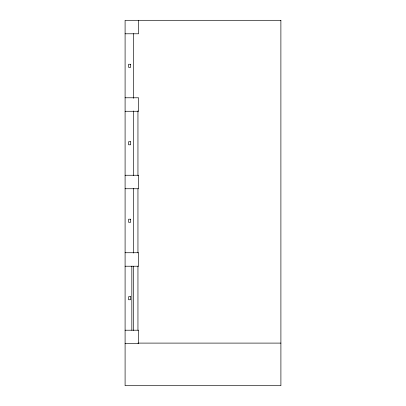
<?xml version="1.0" encoding="UTF-8"?>
<svg xmlns="http://www.w3.org/2000/svg" width="406" height="406" viewBox="0 0 406 406"><rect width="100%" height="100%" fill="white"/><g stroke="black" fill="none" stroke-linecap="round" stroke-linejoin="round"><path stroke-width="0.61" d="M125.094 33.789L138.583 33.789L138.583 20.3M125.094 97.78L138.583 97.78L138.583 111.269L125.094 111.269M125.094 175.255L138.583 175.255L138.583 188.744L125.094 188.744M125.094 252.735L138.583 252.735L138.583 266.224L125.094 266.224M125.094 330.21L138.583 330.21L138.583 343.699L125.094 343.699M137.949 343.1L280.906 343.1M137.949 110.863L137.949 175.514M137.949 188.826L137.949 252.847M137.949 266.158L137.949 330.179M133.412 33.617L133.412 98.303M133.412 110.99L133.412 175.676M133.412 188.359L133.412 253.045M133.412 266.361L133.412 330.418M131.838 266.224L131.838 330.21M280.886 20.3L125.094 20.3L125.094 385.7L280.906 385.7L280.886 20.3M130.636 64.249L128.585 64.249L128.585 67.32L130.636 67.32L130.636 64.249M130.636 141.73L128.585 141.73L128.585 144.795L130.636 144.795L130.636 141.73M130.636 219.204L128.585 219.204L128.585 222.275L130.636 222.275L130.636 219.204M130.636 296.684L128.585 296.684L128.585 299.75L130.636 299.75L130.636 296.684"/></g></svg>
